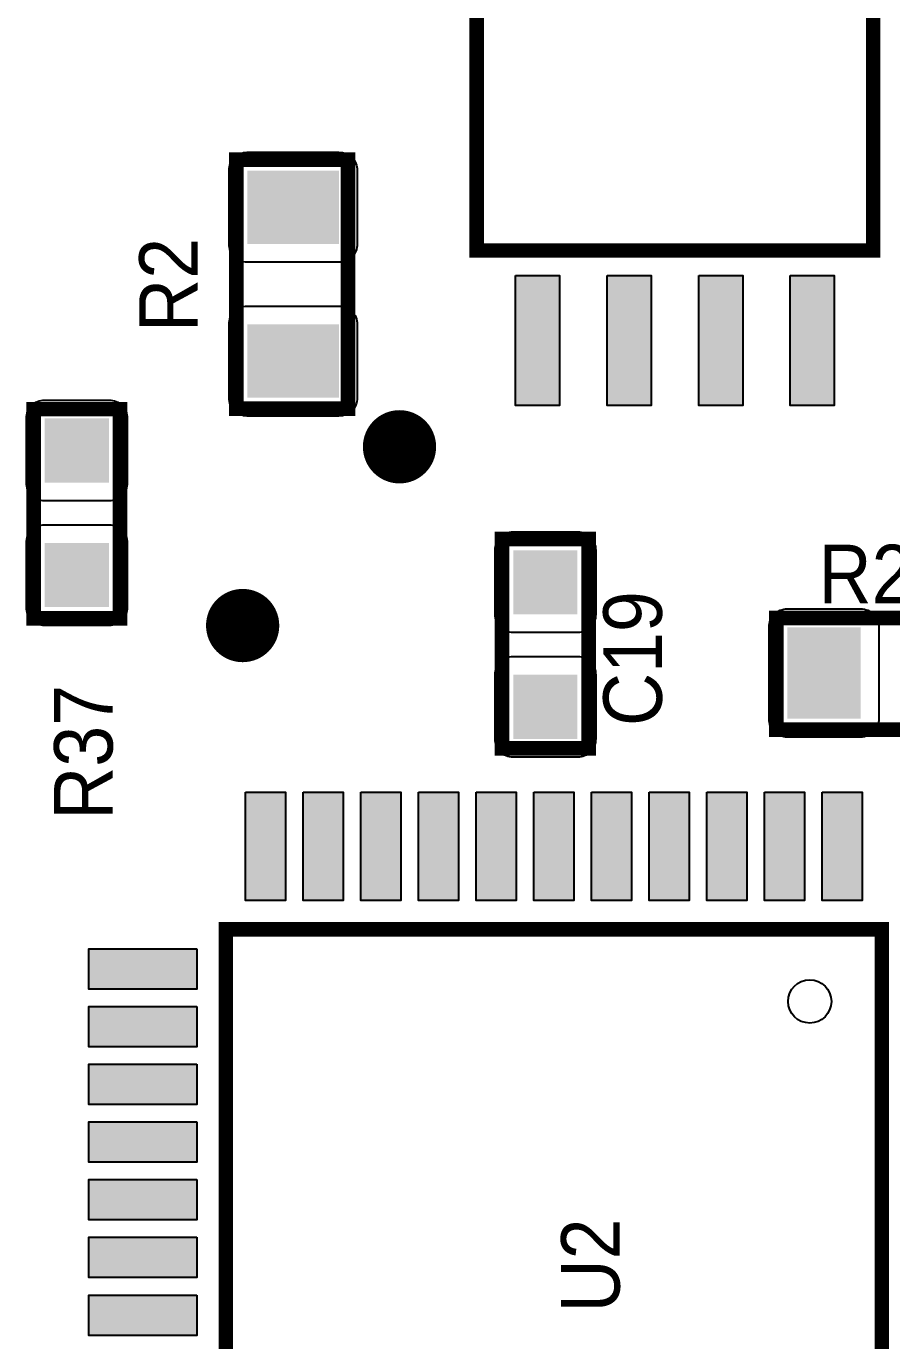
# Model space of a CAD drawing. Header units: inches. Extents: x -3.21 to 3.21, y -2.45 to 2.45.
# Drawn here: x -1.922 to -1.449, y -0.571 to 0.146 of the extents above; entities that cross this region are included whole.
import ezdxf

# ---------------------------------------------------------------- set-up
doc = ezdxf.new("R2010")
doc.units = ezdxf.units.IN
doc.layers.get('0').update_dxf_attribs({"linetype": 'CONTINUOUS'})

# ---------------------------------------------------------------- blocks, each defined once
blk = doc.blocks.new('RPAD')
blk.add_trace([(-0.5, -0.5), (-0.5, 0.5), (0.5, -0.5), (0.5, 0.5)])
blk = doc.blocks.new('EPAD')
at = {"const_width": 0.5}
blk.add_lwpolyline([(-0.25, 0, 1), (0.25, 0, 1)], format="xyb", close=True, dxfattribs=at)

msp = doc.modelspace()

# ---------------------------------------------------------------- linework, layer by layer
for points, const_width in [([(-1.676098, 0.204919), (-1.676098, 0.023817), (-1.459563, 0.023817), (-1.459563, 0.204919), (-1.676098, 0.204919)], 0.007874), ([(-1.676098, 0.204919), (-1.676098, 0.023817), (-1.459563, 0.023817), (-1.459563, 0.204919), (-1.676098, 0.204919)], 0.007874), ([(-1.676098, 0.204919), (-1.676098, 0.023817), (-1.459563, 0.023817), (-1.459563, 0.204919), (-1.676098, 0.204919)], 0.007874), ([(-1.807374, -0.062616), (-1.746374, -0.062616), (-1.746374, 0.073384), (-1.807374, 0.073384), (-1.807374, -0.062616)], 0.008), ([(-1.807374, -0.062616), (-1.746374, -0.062616), (-1.746374, 0.073384), (-1.807374, 0.073384), (-1.807374, -0.062616)], 0.008), ([(-1.807374, -0.062616), (-1.746374, -0.062616), (-1.746374, 0.073384), (-1.807374, 0.073384), (-1.807374, -0.062616)], 0.008), ([(-1.918106, -0.177026), (-1.870862, -0.177026), (-1.870862, -0.062852), (-1.918106, -0.062852), (-1.918106, -0.177026)], 0.008), ([(-1.918106, -0.177026), (-1.870862, -0.177026), (-1.870862, -0.062852), (-1.918106, -0.062852), (-1.918106, -0.177026)], 0.008), ([(-1.918106, -0.177026), (-1.870862, -0.177026), (-1.870862, -0.062852), (-1.918106, -0.062852), (-1.918106, -0.177026)], 0.008), ([(-1.662201, -0.247892), (-1.614957, -0.247892), (-1.614957, -0.133719), (-1.662201, -0.133719), (-1.662201, -0.247892)], 0.008), ([(-1.662201, -0.247892), (-1.614957, -0.247892), (-1.614957, -0.133719), (-1.662201, -0.133719), (-1.662201, -0.247892)], 0.008), ([(-1.662201, -0.247892), (-1.614957, -0.247892), (-1.614957, -0.133719), (-1.662201, -0.133719), (-1.662201, -0.247892)], 0.008), ([(-1.51239, -0.237868), (-1.37639, -0.237868), (-1.37639, -0.176868), (-1.51239, -0.176868), (-1.51239, -0.237868)], 0.008), ([(-1.51239, -0.237868), (-1.37639, -0.237868), (-1.37639, -0.176868), (-1.51239, -0.176868), (-1.51239, -0.237868)], 0.008), ([(-1.51239, -0.237868), (-1.37639, -0.237868), (-1.37639, -0.176868), (-1.51239, -0.176868), (-1.51239, -0.237868)], 0.008), ([(-1.813114, -0.34675), (-1.813114, -0.705018), (-1.454846, -0.705018), (-1.454846, -0.34675), (-1.813114, -0.34675)], 0.007874), ([(-1.813114, -0.34675), (-1.813114, -0.705018), (-1.454846, -0.705018), (-1.454846, -0.34675), (-1.813114, -0.34675)], 0.007874), ([(-1.813114, -0.34675), (-1.813114, -0.705018), (-1.454846, -0.705018), (-1.454846, -0.34675), (-1.813114, -0.34675)], 0.007874)]:
    msp.add_lwpolyline(points, dxfattribs=dict(const_width=const_width))
for points in [[(-1.741374, 0.067384), (-1.741374, 0.027384), (-1.741424, 0.026344), (-1.741573, 0.025339), (-1.741815, 0.024372), (-1.742146, 0.023448), (-1.74256, 0.022572), (-1.743055, 0.021748), (-1.743624, 0.02098), (-1.744265, 0.020274), (-1.744971, 0.019634), (-1.745738, 0.019065), (-1.746562, 0.01857), (-1.747439, 0.018156), (-1.748363, 0.017825), (-1.74933, 0.017583), (-1.750335, 0.017434), (-1.751374, 0.017384), (-1.801374, 0.017384), (-1.802413, 0.017434), (-1.803419, 0.017583), (-1.804385, 0.017825), (-1.805309, 0.018156), (-1.806186, 0.01857), (-1.80701, 0.019065), (-1.807777, 0.019634), (-1.808483, 0.020274), (-1.809124, 0.02098), (-1.809693, 0.021748), (-1.810188, 0.022572), (-1.810602, 0.023448), (-1.810933, 0.024372), (-1.811175, 0.025339), (-1.811324, 0.026344), (-1.811374, 0.027384), (-1.811374, 0.067384), (-1.811324, 0.068423), (-1.811175, 0.069428), (-1.810933, 0.070395), (-1.810602, 0.071319), (-1.810188, 0.072196), (-1.809693, 0.07302), (-1.809124, 0.073787), (-1.808483, 0.074493), (-1.807777, 0.075133), (-1.80701, 0.075703), (-1.806186, 0.076197), (-1.805309, 0.076612), (-1.804385, 0.076943), (-1.803419, 0.077185), (-1.802413, 0.077333), (-1.801374, 0.077384), (-1.751374, 0.077384), (-1.750335, 0.077333), (-1.74933, 0.077185), (-1.748363, 0.076943), (-1.747439, 0.076612), (-1.746562, 0.076197), (-1.745738, 0.075703), (-1.744971, 0.075133), (-1.744265, 0.074493), (-1.743624, 0.073787), (-1.743055, 0.07302), (-1.74256, 0.072196), (-1.742146, 0.071319), (-1.741815, 0.070395), (-1.741573, 0.069428), (-1.741424, 0.068423), (-1.741374, 0.067384)], [(-1.654831, 0.010104), (-1.630831, 0.010104), (-1.630831, -0.060896), (-1.654831, -0.060896), (-1.654831, 0.010104)], [(-1.604831, 0.010104), (-1.580831, 0.010104), (-1.580831, -0.060896), (-1.604831, -0.060896), (-1.604831, 0.010104)], [(-1.554831, 0.010104), (-1.530831, 0.010104), (-1.530831, -0.060896), (-1.554831, -0.060896), (-1.554831, 0.010104)], [(-1.504831, 0.010104), (-1.480831, 0.010104), (-1.480831, -0.060896), (-1.504831, -0.060896), (-1.504831, 0.010104)], [(-1.741374, -0.016616), (-1.741374, -0.056616), (-1.741424, -0.057656), (-1.741573, -0.058661), (-1.741815, -0.059628), (-1.742146, -0.060552), (-1.74256, -0.061428), (-1.743055, -0.062252), (-1.743624, -0.06302), (-1.744265, -0.063726), (-1.744971, -0.064366), (-1.745738, -0.064935), (-1.746562, -0.06543), (-1.747439, -0.065844), (-1.748363, -0.066175), (-1.74933, -0.066417), (-1.750335, -0.066566), (-1.751374, -0.066616), (-1.801374, -0.066616), (-1.802413, -0.066566), (-1.803419, -0.066417), (-1.804385, -0.066175), (-1.805309, -0.065844), (-1.806186, -0.06543), (-1.80701, -0.064935), (-1.807777, -0.064366), (-1.808483, -0.063726), (-1.809124, -0.06302), (-1.809693, -0.062252), (-1.810188, -0.061428), (-1.810602, -0.060552), (-1.810933, -0.059628), (-1.811175, -0.058661), (-1.811324, -0.057656), (-1.811374, -0.056616), (-1.811374, -0.016616), (-1.811324, -0.015577), (-1.811175, -0.014572), (-1.810933, -0.013605), (-1.810602, -0.012681), (-1.810188, -0.011804), (-1.809693, -0.01098), (-1.809124, -0.010213), (-1.808483, -0.009507), (-1.807777, -0.008867), (-1.80701, -0.008297), (-1.806186, -0.007803), (-1.805309, -0.007388), (-1.804385, -0.007057), (-1.803419, -0.006815), (-1.802413, -0.006667), (-1.801374, -0.006616), (-1.751374, -0.006616), (-1.750335, -0.006667), (-1.74933, -0.006815), (-1.748363, -0.007057), (-1.747439, -0.007388), (-1.746562, -0.007803), (-1.745738, -0.008297), (-1.744971, -0.008867), (-1.744265, -0.009507), (-1.743624, -0.010213), (-1.743055, -0.01098), (-1.74256, -0.011804), (-1.742146, -0.012681), (-1.741815, -0.013605), (-1.741573, -0.014572), (-1.741424, -0.015577), (-1.741374, -0.016616)], [(-1.921984, -0.102904), (-1.921984, -0.067904), (-1.921934, -0.066864), (-1.921785, -0.065859), (-1.921543, -0.064892), (-1.921213, -0.063968), (-1.920798, -0.063092), (-1.920303, -0.062268), (-1.919734, -0.0615), (-1.919094, -0.060794), (-1.918387, -0.060154), (-1.91762, -0.059585), (-1.916796, -0.05909), (-1.91592, -0.058675), (-1.914996, -0.058344), (-1.914029, -0.058102), (-1.913024, -0.057954), (-1.911984, -0.057904), (-1.876984, -0.057904), (-1.875945, -0.057954), (-1.87494, -0.058102), (-1.873973, -0.058344), (-1.873049, -0.058675), (-1.872172, -0.05909), (-1.871348, -0.059585), (-1.870581, -0.060154), (-1.869875, -0.060794), (-1.869235, -0.0615), (-1.868665, -0.062268), (-1.86817, -0.063092), (-1.867756, -0.063968), (-1.867425, -0.064892), (-1.867183, -0.065859), (-1.867035, -0.066864), (-1.866984, -0.067904), (-1.866984, -0.102904), (-1.867035, -0.103943), (-1.867183, -0.104948), (-1.867425, -0.105915), (-1.867756, -0.106839), (-1.86817, -0.107715), (-1.868665, -0.108539), (-1.869235, -0.109307), (-1.869875, -0.110013), (-1.870581, -0.110653), (-1.871348, -0.111222), (-1.872172, -0.111717), (-1.873049, -0.112132), (-1.873973, -0.112463), (-1.87494, -0.112705), (-1.875945, -0.112853), (-1.876984, -0.112904), (-1.911984, -0.112904), (-1.913024, -0.112853), (-1.914029, -0.112705), (-1.914996, -0.112463), (-1.91592, -0.112132), (-1.916796, -0.111717), (-1.91762, -0.111222), (-1.918387, -0.110653), (-1.919094, -0.110013), (-1.919734, -0.109307), (-1.920303, -0.108539), (-1.920798, -0.107715), (-1.921213, -0.106839), (-1.921543, -0.105915), (-1.921785, -0.104948), (-1.921934, -0.103943), (-1.921984, -0.102904)], [(-1.921984, -0.170904), (-1.921984, -0.135904), (-1.921934, -0.134864), (-1.921785, -0.133859), (-1.921543, -0.132892), (-1.921213, -0.131968), (-1.920798, -0.131092), (-1.920303, -0.130268), (-1.919734, -0.1295), (-1.919094, -0.128794), (-1.918387, -0.128154), (-1.91762, -0.127585), (-1.916796, -0.12709), (-1.91592, -0.126675), (-1.914996, -0.126344), (-1.914029, -0.126102), (-1.913024, -0.125954), (-1.911984, -0.125904), (-1.876984, -0.125904), (-1.875945, -0.125954), (-1.87494, -0.126102), (-1.873973, -0.126344), (-1.873049, -0.126675), (-1.872172, -0.12709), (-1.871348, -0.127585), (-1.870581, -0.128154), (-1.869875, -0.128794), (-1.869235, -0.1295), (-1.868665, -0.130268), (-1.86817, -0.131092), (-1.867756, -0.131968), (-1.867425, -0.132892), (-1.867183, -0.133859), (-1.867035, -0.134864), (-1.866984, -0.135904), (-1.866984, -0.170904), (-1.867035, -0.171943), (-1.867183, -0.172948), (-1.867425, -0.173915), (-1.867756, -0.174839), (-1.86817, -0.175715), (-1.868665, -0.176539), (-1.869235, -0.177307), (-1.869875, -0.178013), (-1.870581, -0.178653), (-1.871348, -0.179222), (-1.872172, -0.179717), (-1.873049, -0.180132), (-1.873973, -0.180463), (-1.87494, -0.180705), (-1.875945, -0.180853), (-1.876984, -0.180904), (-1.911984, -0.180904), (-1.913024, -0.180853), (-1.914029, -0.180705), (-1.914996, -0.180463), (-1.91592, -0.180132), (-1.916796, -0.179717), (-1.91762, -0.179222), (-1.918387, -0.178653), (-1.919094, -0.178013), (-1.919734, -0.177307), (-1.920303, -0.176539), (-1.920798, -0.175715), (-1.921213, -0.174839), (-1.921543, -0.173915), (-1.921785, -0.172948), (-1.921934, -0.171943), (-1.921984, -0.170904)], [(-1.611079, -0.139841), (-1.611079, -0.174841), (-1.611129, -0.17588), (-1.611278, -0.176885), (-1.61152, -0.177852), (-1.61185, -0.178776), (-1.612265, -0.179652), (-1.61276, -0.180476), (-1.613329, -0.181244), (-1.613969, -0.18195), (-1.614676, -0.18259), (-1.615443, -0.183159), (-1.616267, -0.183654), (-1.617143, -0.184069), (-1.618067, -0.1844), (-1.619034, -0.184642), (-1.620039, -0.18479), (-1.621079, -0.184841), (-1.656079, -0.184841), (-1.657118, -0.18479), (-1.658123, -0.184642), (-1.65909, -0.1844), (-1.660014, -0.184069), (-1.660891, -0.183654), (-1.661715, -0.183159), (-1.662482, -0.18259), (-1.663188, -0.18195), (-1.663828, -0.181244), (-1.664398, -0.180476), (-1.664893, -0.179652), (-1.665307, -0.178776), (-1.665638, -0.177852), (-1.66588, -0.176885), (-1.666028, -0.17588), (-1.666079, -0.174841), (-1.666079, -0.139841), (-1.666028, -0.138801), (-1.66588, -0.137796), (-1.665638, -0.136829), (-1.665307, -0.135905), (-1.664893, -0.135029), (-1.664398, -0.134205), (-1.663828, -0.133437), (-1.663188, -0.132731), (-1.662482, -0.132091), (-1.661715, -0.131522), (-1.660891, -0.131027), (-1.660014, -0.130612), (-1.65909, -0.130281), (-1.658123, -0.130039), (-1.657118, -0.129891), (-1.656079, -0.129841), (-1.621079, -0.129841), (-1.620039, -0.129891), (-1.619034, -0.130039), (-1.618067, -0.130281), (-1.617143, -0.130612), (-1.616267, -0.131027), (-1.615443, -0.131522), (-1.614676, -0.132091), (-1.613969, -0.132731), (-1.613329, -0.133437), (-1.61276, -0.134205), (-1.612265, -0.135029), (-1.61185, -0.135905), (-1.61152, -0.136829), (-1.611278, -0.137796), (-1.611129, -0.138801), (-1.611079, -0.139841)], [(-1.50639, -0.171868), (-1.46639, -0.171868), (-1.46535, -0.171919), (-1.464345, -0.172067), (-1.463378, -0.172309), (-1.462454, -0.17264), (-1.461578, -0.173054), (-1.460754, -0.173549), (-1.459986, -0.174119), (-1.45928, -0.174759), (-1.45864, -0.175465), (-1.458071, -0.176232), (-1.457576, -0.177056), (-1.457161, -0.177933), (-1.456831, -0.178857), (-1.456589, -0.179824), (-1.45644, -0.180829), (-1.45639, -0.181868), (-1.45639, -0.231868), (-1.45644, -0.232907), (-1.456589, -0.233913), (-1.456831, -0.23488), (-1.457161, -0.235804), (-1.457576, -0.23668), (-1.458071, -0.237504), (-1.45864, -0.238271), (-1.45928, -0.238978), (-1.459986, -0.239618), (-1.460754, -0.240187), (-1.461578, -0.240682), (-1.462454, -0.241096), (-1.463378, -0.241427), (-1.464345, -0.241669), (-1.46535, -0.241818), (-1.46639, -0.241868), (-1.50639, -0.241868), (-1.507429, -0.241818), (-1.508434, -0.241669), (-1.509401, -0.241427), (-1.510325, -0.241096), (-1.511202, -0.240682), (-1.512026, -0.240187), (-1.512793, -0.239618), (-1.513499, -0.238978), (-1.514139, -0.238271), (-1.514709, -0.237504), (-1.515203, -0.23668), (-1.515618, -0.235804), (-1.515949, -0.23488), (-1.516191, -0.233913), (-1.516339, -0.232907), (-1.51639, -0.231868), (-1.51639, -0.181868), (-1.516339, -0.180829), (-1.516191, -0.179824), (-1.515949, -0.178857), (-1.515618, -0.177933), (-1.515203, -0.177056), (-1.514709, -0.176232), (-1.514139, -0.175465), (-1.513499, -0.174759), (-1.512793, -0.174119), (-1.512026, -0.173549), (-1.511202, -0.173054), (-1.510325, -0.17264), (-1.509401, -0.172309), (-1.508434, -0.172067), (-1.507429, -0.171919), (-1.50639, -0.171868)], [(-1.611079, -0.207841), (-1.611079, -0.242841), (-1.611129, -0.24388), (-1.611278, -0.244885), (-1.61152, -0.245852), (-1.61185, -0.246776), (-1.612265, -0.247652), (-1.61276, -0.248476), (-1.613329, -0.249244), (-1.613969, -0.24995), (-1.614676, -0.25059), (-1.615443, -0.251159), (-1.616267, -0.251654), (-1.617143, -0.252069), (-1.618067, -0.2524), (-1.619034, -0.252642), (-1.620039, -0.25279), (-1.621079, -0.252841), (-1.656079, -0.252841), (-1.657118, -0.25279), (-1.658123, -0.252642), (-1.65909, -0.2524), (-1.660014, -0.252069), (-1.660891, -0.251654), (-1.661715, -0.251159), (-1.662482, -0.25059), (-1.663188, -0.24995), (-1.663828, -0.249244), (-1.664398, -0.248476), (-1.664893, -0.247652), (-1.665307, -0.246776), (-1.665638, -0.245852), (-1.66588, -0.244885), (-1.666028, -0.24388), (-1.666079, -0.242841), (-1.666079, -0.207841), (-1.666028, -0.206801), (-1.66588, -0.205796), (-1.665638, -0.204829), (-1.665307, -0.203905), (-1.664893, -0.203029), (-1.664398, -0.202205), (-1.663828, -0.201437), (-1.663188, -0.200731), (-1.662482, -0.200091), (-1.661715, -0.199522), (-1.660891, -0.199027), (-1.660014, -0.198612), (-1.65909, -0.198281), (-1.658123, -0.198039), (-1.657118, -0.197891), (-1.656079, -0.197841), (-1.621079, -0.197841), (-1.620039, -0.197891), (-1.619034, -0.198039), (-1.618067, -0.198281), (-1.617143, -0.198612), (-1.616267, -0.199027), (-1.615443, -0.199522), (-1.614676, -0.200091), (-1.613969, -0.200731), (-1.613329, -0.201437), (-1.61276, -0.202205), (-1.612265, -0.203029), (-1.61185, -0.203905), (-1.61152, -0.204829), (-1.611278, -0.205796), (-1.611129, -0.206801), (-1.611079, -0.207841)], [(-1.802461, -0.271974), (-1.780461, -0.271974), (-1.780461, -0.330974), (-1.802461, -0.330974), (-1.802461, -0.271974)], [(-1.770965, -0.271974), (-1.748965, -0.271974), (-1.748965, -0.330974), (-1.770965, -0.330974), (-1.770965, -0.271974)], [(-1.739469, -0.271974), (-1.717469, -0.271974), (-1.717469, -0.330974), (-1.739469, -0.330974), (-1.739469, -0.271974)], [(-1.707972, -0.271974), (-1.685972, -0.271974), (-1.685972, -0.330974), (-1.707972, -0.330974), (-1.707972, -0.271974)], [(-1.676476, -0.271974), (-1.654476, -0.271974), (-1.654476, -0.330974), (-1.676476, -0.330974), (-1.676476, -0.271974)], [(-1.64498, -0.271974), (-1.62298, -0.271974), (-1.62298, -0.330974), (-1.64498, -0.330974), (-1.64498, -0.271974)], [(-1.613484, -0.271974), (-1.591484, -0.271974), (-1.591484, -0.330974), (-1.613484, -0.330974), (-1.613484, -0.271974)], [(-1.581988, -0.271974), (-1.559988, -0.271974), (-1.559988, -0.330974), (-1.581988, -0.330974), (-1.581988, -0.271974)], [(-1.550492, -0.271974), (-1.528492, -0.271974), (-1.528492, -0.330974), (-1.550492, -0.330974), (-1.550492, -0.271974)], [(-1.518996, -0.271974), (-1.496996, -0.271974), (-1.496996, -0.330974), (-1.518996, -0.330974), (-1.518996, -0.271974)], [(-1.4875, -0.271974), (-1.4655, -0.271974), (-1.4655, -0.330974), (-1.4875, -0.330974), (-1.4875, -0.271974)], [(-1.82889, -0.357404), (-1.82889, -0.379404), (-1.88789, -0.379404), (-1.88789, -0.357404), (-1.82889, -0.357404)], [(-1.82889, -0.3889), (-1.82889, -0.4109), (-1.88789, -0.4109), (-1.88789, -0.3889), (-1.82889, -0.3889)], [(-1.82889, -0.420396), (-1.82889, -0.442396), (-1.88789, -0.442396), (-1.88789, -0.420396), (-1.82889, -0.420396)], [(-1.82889, -0.451892), (-1.82889, -0.473892), (-1.88789, -0.473892), (-1.88789, -0.451892), (-1.82889, -0.451892)], [(-1.82889, -0.483388), (-1.82889, -0.505388), (-1.88789, -0.505388), (-1.88789, -0.483388), (-1.82889, -0.483388)], [(-1.82889, -0.514884), (-1.82889, -0.536884), (-1.88789, -0.536884), (-1.88789, -0.514884), (-1.82889, -0.514884)], [(-1.82889, -0.54638), (-1.82889, -0.56838), (-1.88789, -0.56838), (-1.88789, -0.54638), (-1.82889, -0.54638)]]:
    msp.add_lwpolyline(points, close=True)
msp.add_circle((-1.494217, -0.38612), 0.011811)
msp.add_circle((-1.494217, -0.38612), 0.011811)
msp.add_circle((-1.494217, -0.38612), 0.011811)

# ---------------------------------------------------------------- block references
for p, xscale, yscale, rotation in [((-1.776374, 0.047384), 0.04, 0.05, -90), ((-1.776374, -0.036616), 0.04, 0.05, -90), ((-1.894484, -0.085404), 0.035, 0.035, 90), ((-1.894484, -0.153404), 0.035, 0.035, 90), ((-1.638579, -0.157341), 0.035, 0.035, -90), ((-1.638579, -0.225341), 0.035, 0.035, -90), ((-1.85839, -0.368404), 0.022, 0.059, -90), ((-1.85839, -0.3999), 0.022, 0.059, -90), ((-1.85839, -0.431396), 0.022, 0.059, -90), ((-1.85839, -0.462892), 0.022, 0.059, -90), ((-1.85839, -0.494388), 0.022, 0.059, -90), ((-1.85839, -0.525884), 0.022, 0.059, -90), ((-1.85839, -0.55738), 0.022, 0.059, -90)]:
    msp.add_blockref('RPAD', p, dxfattribs=dict(xscale=xscale, yscale=yscale, rotation=rotation))
for name, p, xscale, yscale in [('RPAD', (-1.642831, -0.025396), 0.024, 0.071), ('RPAD', (-1.592831, -0.025396), 0.024, 0.071), ('RPAD', (-1.542831, -0.025396), 0.024, 0.071), ('RPAD', (-1.492831, -0.025396), 0.024, 0.071), ('EPAD', (-1.718263, -0.083394), 0.04, 0.04), ('EPAD', (-1.803933, -0.180963), 0.04, 0.04), ('RPAD', (-1.48639, -0.206868), 0.04, 0.05), ('RPAD', (-1.791461, -0.301474), 0.022, 0.059), ('RPAD', (-1.759965, -0.301474), 0.022, 0.059), ('RPAD', (-1.728469, -0.301474), 0.022, 0.059), ('RPAD', (-1.696972, -0.301474), 0.022, 0.059), ('RPAD', (-1.665476, -0.301474), 0.022, 0.059), ('RPAD', (-1.63398, -0.301474), 0.022, 0.059), ('RPAD', (-1.602484, -0.301474), 0.022, 0.059), ('RPAD', (-1.570988, -0.301474), 0.022, 0.059), ('RPAD', (-1.539492, -0.301474), 0.022, 0.059), ('RPAD', (-1.507996, -0.301474), 0.022, 0.059), ('RPAD', (-1.4765, -0.301474), 0.022, 0.059)]:
    msp.add_blockref(name, p, dxfattribs=dict(xscale=xscale, yscale=yscale))

# ---------------------------------------------------------------- texts
at = {"width": 0.9375}
for s, p in [('R2', (-1.828421, -0.020679)), ('R2', (-1.828421, -0.020679)), ('R2', (-1.828421, -0.020679)), ('C19', (-1.574957, -0.235805)), ('C19', (-1.574957, -0.235805)), ('C19', (-1.574957, -0.235805)), ('R37', (-1.874925, -0.286986)), ('R37', (-1.874925, -0.286986)), ('R37', (-1.874925, -0.286986)), ('U2', (-1.59798, -0.555884)), ('U2', (-1.59798, -0.555884)), ('U2', (-1.59798, -0.555884))]:
    msp.add_text(s, height=0.032, rotation=90, dxfattribs=at).set_placement(p)
msp.add_text('R22', height=0.032, dxfattribs=at).set_placement((-1.48939, -0.168868))
msp.add_text('R22', height=0.032, dxfattribs=at).set_placement((-1.48939, -0.168868))
msp.add_text('R22', height=0.032, dxfattribs=at).set_placement((-1.48939, -0.168868))

doc.saveas('drawing.dxf')
